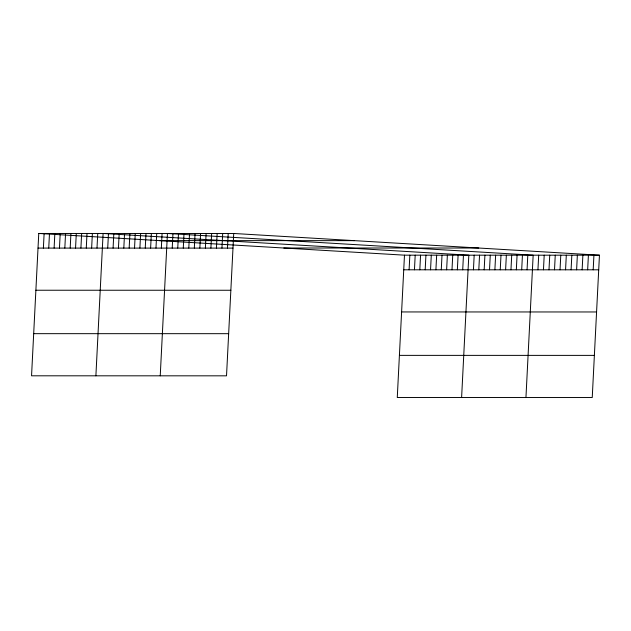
<?xml version="1.0" encoding="UTF-8"?>
<svg xmlns="http://www.w3.org/2000/svg" width="631" height="631" viewBox="0 0 631 631"><rect width="100%" height="100%" fill="white"/><g stroke="black" fill="none" stroke-linecap="round" stroke-linejoin="round"><path stroke-width="0.95" d="M233.73 233.478L38.759 233.462L31.55 375.808L226.521 375.831L233.73 233.478L599.45 255.192L592.241 397.538L397.27 397.522L404.479 255.169L599.45 255.192M43.381 248.093L44.123 233.462M48.745 248.093L49.486 233.462M54.108 248.093L54.85 233.462M59.464 248.093L60.205 233.462M64.827 248.093L65.569 233.462M70.191 248.093L70.932 233.462M75.554 248.093L76.296 233.462M80.91 248.093L81.651 233.47M86.273 248.093L87.015 233.47M91.637 248.093L92.378 233.47M97 248.093L97.742 233.47M95.888 375.816L103.105 233.47L468.817 255.176L461.608 397.522M107.72 248.093L108.461 233.47M113.083 248.093L113.825 233.47M118.447 248.101L119.188 233.47M123.81 248.101L124.552 233.47M129.166 248.101L129.907 233.47M134.529 248.101L135.271 233.47M139.893 248.101L140.634 233.47M145.256 248.101L145.998 233.47M150.62 248.101L151.361 233.47M155.975 248.101L156.717 233.47M161.339 248.101L162.08 233.478M160.235 375.824L167.444 233.478L533.163 255.184L525.946 397.53M172.224 248.101L172.965 233.478M177.753 248.101L178.494 233.478M183.274 248.101L184.015 233.478M188.795 248.101L189.537 233.478M194.324 248.101L195.066 233.478M199.846 248.109L200.587 233.478M205.375 248.109L206.108 233.478M210.896 248.109L211.637 233.478M216.417 248.109L217.159 233.478M221.946 248.109L222.688 233.478M227.468 248.109L228.209 233.478M409.101 269.8L409.842 255.169M414.457 269.8L415.198 255.169M419.82 269.8L420.562 255.169M425.184 269.8L425.925 255.176M430.547 269.8L431.288 255.176M435.911 269.8L436.652 255.176M441.266 269.8L442.008 255.176M446.63 269.8L447.371 255.176M451.993 269.8L452.735 255.176M457.357 269.8L458.098 255.176M462.712 269.8L463.454 255.176M473.439 269.808L474.181 255.176M478.803 269.808L479.544 255.176M484.166 269.808L484.908 255.176M489.522 269.808L490.263 255.176M494.885 269.808L495.627 255.176M500.249 269.808L500.99 255.176M505.612 269.808L506.354 255.184M510.968 269.808L511.709 255.184M516.332 269.808L517.073 255.184M521.695 269.808L522.436 255.184M527.059 269.808L527.8 255.184M537.943 269.808L538.685 255.184M543.465 269.808L544.206 255.184M548.994 269.816L549.735 255.184M554.515 269.816L555.256 255.184M560.036 269.816L560.778 255.184M565.565 269.816L566.307 255.184M571.087 269.816L571.828 255.184M576.616 269.816L577.357 255.184M582.137 269.816L582.878 255.184M587.658 269.816L588.4 255.192M593.187 269.816L593.929 255.192M159.446 240.624L354.417 240.648M283.792 248.007L478.763 248.022M38.018 248.093L232.989 248.109M403.737 269.8L598.709 269.816M35.888 290.236L230.859 290.26M401.6 311.943L596.571 311.966M33.688 333.665L228.659 333.681M399.399 355.371L594.37 355.387M38.759 233.462L404.479 255.169"/></g></svg>
